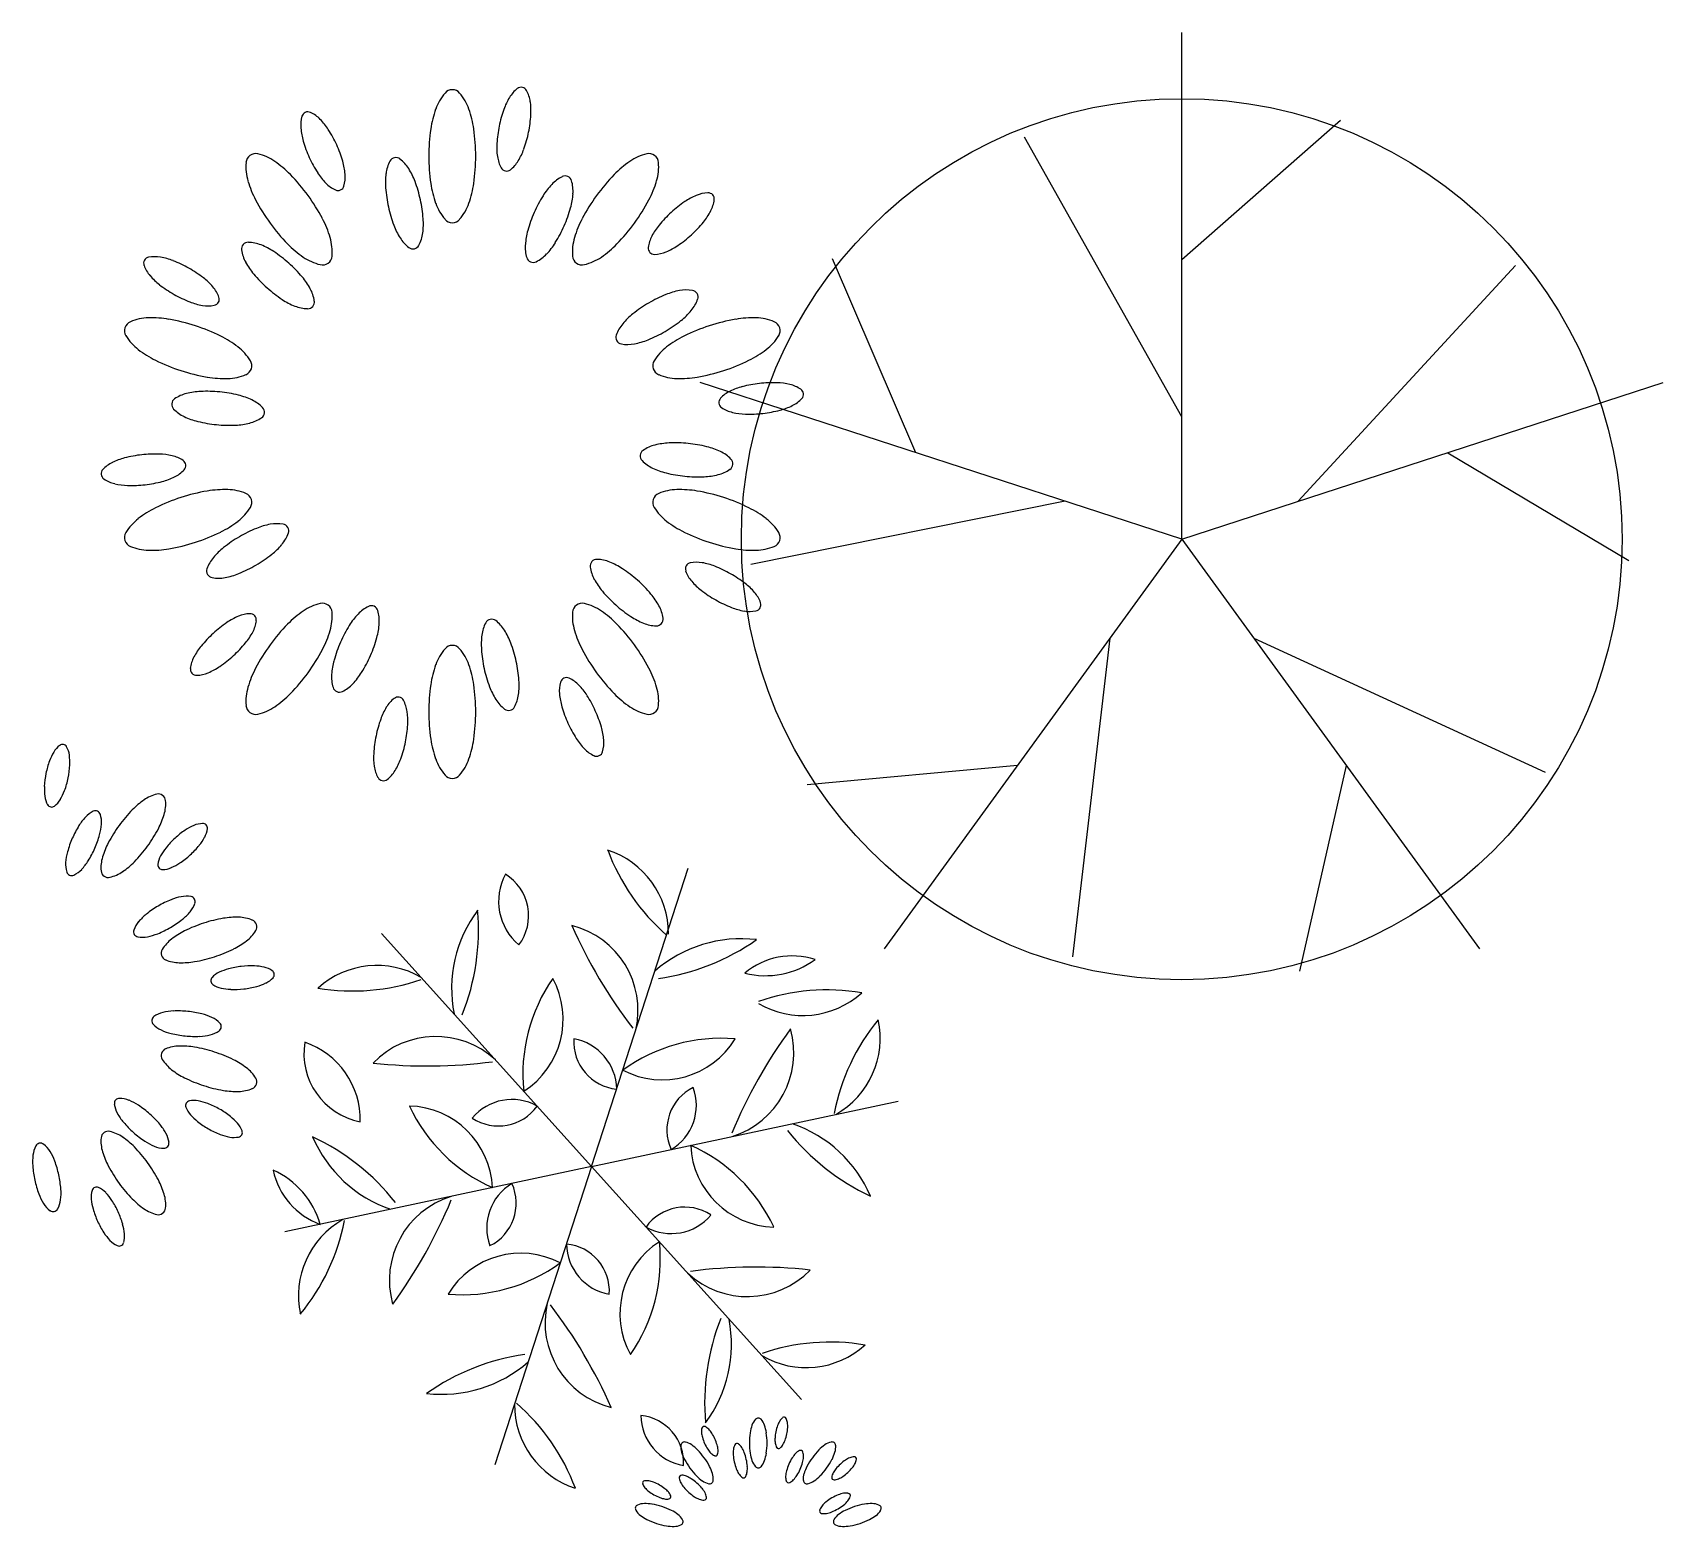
# Model space of a CAD drawing. Header units: millimetres. Extents: x 14385 to 129787, y 107826 to 186798.
# Drawn here: x 42283 to 44182, y 124876 to 126615 of the extents above; entities that cross this region are included whole.
import ezdxf

# ---------------------------------------------------------------- set-up
doc = ezdxf.new("R2010")
doc.units = ezdxf.units.MM
doc.header["$LTSCALE"] = 1000
doc.layers.add('FF-PLANTS', color=86, linetype='Continuous')

# ---------------------------------------------------------------- blocks, each defined once
blk = doc.blocks.new('A$C55C778ED')
at = {"color": 8}
for p, q in [((436, 285.9), (436, 875.6)), ((436, 611.6), (620.7, 773.6)), ((436, 428.5), (253, 754.1)), ((126.3, 386.6), (29.3, 612.3)), ((571.6, 330), (824.7, 604.7)), ((436, 285.9), (-124.8, 468.2)), ((436, 285.9), (996.8, 468.2)), ((745.7, 386.6), (956.8, 261)), ((300.4, 330), (-65.8, 256.5)), ((436, 285.9), (89.4, -191.1)), ((436, 285.9), (782.6, -191.1)), ((352.2, 170.6), (308.9, -200.4)), ((519.8, 170.6), (859.3, 14.8)), ((244.6, 22.5), (0, 0)), ((627.4, 22.5), (573.2, -217.1)), ((-251.3, -444.3), (-138.6, -97.1)), ((-251.3, -444.3), (-495.7, -173.1)), ((-251.3, -444.3), (105.8, -368.3)), ((-251.3, -444.3), (-608.3, -520.4)), ((-251.3, -444.3), (-363.9, -791.6)), ((-251.3, -444.3), (-6.8, -715.5))]:
    blk.add_line(p, q, dxfattribs=at)
blk.add_circle((436, 285.9), 512.8, dxfattribs=at)
for centre, radius, start, end in [((-376.8, 766.8), 59.3, 139.5474, 160.5478), ((-413.4, 798), 11.2, 90, 139.5474), ((-413.4, 798), 11.2, 40.4526, 90), ((-450, 766.8), 59.3, 19.4522, 40.4526), ((-279.6, 759.6), 78.5, 148.9983, 160.1276), ((-314.3, 780.5), 38, 127.9979, 148.9983), ((-333.2, 804.8), 7.18, 78.4505, 127.9979), ((-333.2, 804.8), 7.18, 28.903, 78.4505), ((-360.2, 789.9), 38, 7.9026, 28.903), ((-581.6, 776.2), 7.18, 114.4505, 163.9979), ((-581.6, 776.2), 7.18, 64.903, 114.4505), ((-594.6, 748.3), 38, 43.9026, 64.903), ((-317.2, 745.7), 122.6, 160.5478, 171.6771), ((-509.7, 745.7), 122.6, 8.3229, 19.4522), ((-221.6, 738.7), 140.1, 160.1276, 168.4505), ((-461.8, 787.8), 140.1, 348.4505, 356.7733), ((-400.3, 784.3), 78.5, 356.7733, 7.9026), ((-552, 767.7), 38, 163.9979, 184.9983), ((-511.6, 771.2), 78.5, 184.9983, 196.1276), ((-623.8, 720.2), 78.5, 32.7733, 43.9026), ((-675.6, 686.9), 140.1, 24.4505, 32.7733), ((-221.9, 731.8), 218.9, 171.6771, 180), ((-605, 731.8), 218.9, 0, 8.3229), ((-221.6, 738.7), 140.1, 168.4505, 176.7733), ((-461.8, 787.8), 140.1, 340.1276, 348.4505), ((-452.4, 788.3), 140.1, 196.1276, 204.4505), ((-675.6, 686.9), 140.1, 16.1276, 24.4505), ((-283.2, 742.2), 78.5, 176.7733, 187.9026), ((-594.5, 719.8), 59.3, 175.5474, 196.5478), ((-642.5, 723.6), 11.2, 126, 175.5474), ((-642.5, 723.6), 11.2, 76.4526, 126), ((-653.7, 676.8), 59.3, 55.4522, 76.4526), ((-689.6, 624.7), 122.6, 44.3229, 55.4522), ((-452.4, 788.3), 140.1, 204.4505, 212.7733), ((-616.4, 704), 78.5, 4.9983, 16.1276), ((-449.4, 706.4), 41.5, 151.8832, 172.8836), ((-479.1, 722.3), 7.86, 102.3357, 151.8832), ((-479.1, 722.3), 7.86, 52.7883, 102.3357), ((-499.5, 695.4), 41.5, 31.7879, 52.7883), ((-221.9, 731.8), 218.9, 180, 188.3229), ((-605, 731.8), 218.9, 351.6771, 0), ((-323.2, 736.6), 38, 187.9026, 208.903), ((-369.2, 746), 38, 307.9979, 328.9983), ((-403.9, 766.8), 78.5, 328.9983, 340.1276), ((-137.2, 624.7), 122.6, 124.5478, 135.6771), ((-173.1, 676.8), 59.3, 103.5474, 124.5478), ((-184.4, 723.6), 11.2, 54, 103.5474), ((-184.4, 723.6), 11.2, 4.4526, 54), ((-232.4, 719.8), 59.3, 343.4522, 4.4526), ((-533.9, 737.8), 122.6, 196.5478, 207.6771), ((-758.5, 557.4), 218.9, 36, 44.3229), ((-504.3, 755), 78.5, 212.7733, 223.9026), ((-576.1, 707.5), 38, 343.9979, 4.9983), ((-405.5, 700.9), 85.8, 172.8836, 184.0129), ((-537.1, 672.1), 85.8, 20.6586, 31.7879), ((-350.2, 721.7), 7.18, 208.903, 258.4505), ((-350.2, 721.7), 7.18, 258.4505, 307.9979), ((-267.3, 670.6), 41.5, 115.8832, 136.8836), ((-282, 700.9), 7.86, 66.3357, 115.8832), ((-282, 700.9), 7.86, 16.7883, 66.3357), ((-314.3, 691.2), 41.5, 355.7879, 16.7883), ((-68.3, 557.4), 218.9, 135.6771, 144), ((-293, 737.8), 122.6, 332.3229, 343.4522), ((-758.5, 557.4), 218.9, 27.6771, 36), ((-533.4, 726.9), 38, 223.9026, 244.903), ((-546.5, 699), 7.18, 244.903, 294.4505), ((-546.5, 699), 7.18, 294.4505, 343.9979), ((-338.2, 705.6), 153.2, 184.0129, 192.3357), ((-600.2, 648.3), 153.2, 12.3357, 20.6586), ((-317.2, 717.8), 122.6, 188.3229, 199.4522), ((-509.7, 717.8), 122.6, 340.5478, 351.6771), ((-177.8, 604.6), 153.2, 148.0129, 156.3357), ((-235, 640.3), 85.8, 136.8836, 148.0129), ((-358.4, 694.4), 85.8, 344.6586, 355.7879), ((-68.3, 557.4), 218.9, 144, 152.3229), ((-98.6, 613.9), 78.5, 112.9983, 124.1276), ((-114.5, 651.1), 38, 91.9979, 112.9983), ((-115.5, 681.9), 7.18, 42.4505, 91.9979), ((-115.5, 681.9), 7.18, 352.903, 42.4505), ((-448.6, 782.6), 218.9, 207.6771, 216), ((-338.2, 705.6), 153.2, 192.3357, 200.6586), ((-600.2, 648.3), 153.2, 4.0129, 12.3357), ((-376.8, 696.8), 59.3, 199.4522, 220.4526), ((-450, 696.8), 59.3, 319.5474, 340.5478), ((-177.8, 604.6), 153.2, 156.3357, 164.6586), ((-423.4, 712.3), 153.2, 336.3357, 344.6586), ((-378.3, 782.6), 218.9, 324, 332.3229), ((-64.1, 562.9), 140.1, 132.4505, 140.7733), ((-64.1, 562.9), 140.1, 124.1276, 132.4505), ((-181.8, 704.8), 78.5, 320.7733, 331.9026), ((-146.1, 685.7), 38, 331.9026, 352.903), ((-448.6, 782.6), 218.9, 216, 224.3229), ((-673.2, 602.1), 122.6, 16.5478, 27.6771), ((-401.3, 681.8), 85.8, 200.6586, 211.7879), ((-532.9, 653), 85.8, 352.8836, 4.0129), ((-413.4, 665.5), 11.2, 220.4526, 270), ((-413.4, 665.5), 11.2, 270, 319.5474), ((-423.4, 712.3), 153.2, 328.0129, 336.3357), ((-153.6, 602.1), 122.6, 152.3229, 163.4522), ((-378.3, 782.6), 218.9, 315.6771, 324), ((-111.8, 601.8), 78.5, 140.7733, 151.9026), ((-229.5, 743.7), 140.1, 312.4505, 320.7733), ((-651.1, 623.7), 7.86, 138.3357, 187.8832), ((-651.1, 623.7), 7.86, 88.7883, 138.3357), ((-651.8, 590), 41.5, 67.7879, 88.7883), ((-668.5, 549), 85.8, 56.6586, 67.7879), ((-517.5, 715.3), 122.6, 224.3229, 235.4522), ((-612.6, 620.2), 59.3, 355.5474, 16.5478), ((-438.9, 658.5), 41.5, 211.7879, 232.7883), ((-459.3, 631.7), 7.86, 282.3357, 331.8832), ((-489, 647.6), 41.5, 331.8832, 352.8836), ((-287, 625.7), 41.5, 175.7879, 196.7883), ((-242.8, 622.5), 85.8, 164.6586, 175.7879), ((-366.2, 676.5), 85.8, 316.8836, 328.0129), ((-214.3, 620.2), 59.3, 163.4522, 184.4526), ((-309.4, 715.3), 122.6, 304.5478, 315.6771), ((-147.5, 620.9), 38, 151.9026, 172.903), ((-195, 692.7), 78.5, 292.9983, 304.1276), ((-229.5, 743.7), 140.1, 304.1276, 312.4505), ((-765.7, 607.1), 7.18, 150.4505, 199.9979), ((-765.7, 607.1), 7.18, 100.903, 150.4505), ((-759.9, 576.8), 38, 79.9026, 100.903), ((-766.9, 537), 78.5, 68.7733, 79.9026), ((-789.3, 479.5), 140.1, 60.4505, 68.7733), ((-617.7, 628.3), 41.5, 187.8832, 208.8836), ((-579, 649.7), 85.8, 208.8836, 220.0129), ((-705.6, 492.7), 153.2, 48.3357, 56.6586), ((-553.4, 663.2), 59.3, 235.4522, 256.4526), ((-564.6, 616.4), 11.2, 306, 355.5474), ((-459.3, 631.7), 7.86, 232.7883, 282.3357), ((-319.2, 616), 7.86, 196.7883, 246.3357), ((-319.2, 616), 7.86, 246.3357, 295.8832), ((-333.9, 646.3), 41.5, 295.8832, 316.8836), ((-262.2, 616.4), 11.2, 184.4526, 234), ((-273.5, 663.2), 59.3, 283.5474, 304.5478), ((-178.1, 624.7), 7.18, 172.903, 222.4505), ((-178.1, 624.7), 7.18, 222.4505, 271.9979), ((-179.2, 655.5), 38, 271.9979, 292.9983), ((-736.7, 617.6), 38, 199.9979, 220.9983), ((-706.2, 644.2), 78.5, 220.9983, 232.1276), ((-789.3, 479.5), 140.1, 52.1276, 60.4505), ((-751.4, 528.2), 78.5, 40.9983, 52.1276), ((-527.3, 693.1), 153.2, 220.0129, 228.3357), ((-705.6, 492.7), 153.2, 40.0129, 48.3357), ((-653.9, 536.1), 85.8, 28.8836, 40.0129), ((-564.6, 616.4), 11.2, 256.4526, 306), ((-262.2, 616.4), 11.2, 234, 283.5474), ((-668.4, 692.8), 140.1, 232.1276, 240.4505), ((-668.4, 692.8), 140.1, 240.4505, 248.7733), ((-720.9, 554.7), 38, 19.9979, 40.9983), ((-527.3, 693.1), 153.2, 228.3357, 236.6586), ((-615.2, 557.5), 41.5, 7.8832, 28.8836), ((-107.4, 428.6), 153.2, 112.0129, 120.3357), ((-132.7, 491.1), 85.8, 100.8836, 112.0129), ((-141.1, 534.6), 41.5, 79.8832, 100.8836), ((-135.1, 567.8), 7.86, 30.3357, 79.8832), ((-135.1, 567.8), 7.86, 340.7883, 30.3357), ((-690.7, 635.4), 78.5, 248.7733, 259.9026), ((-697.8, 595.5), 38, 259.9026, 280.903), ((-691.9, 565.3), 7.18, 280.903, 330.4505), ((-691.9, 565.3), 7.18, 330.4505, 19.9979), ((-564.4, 636.7), 85.8, 236.6586, 247.7879), ((-581.1, 595.8), 41.5, 247.7879, 268.7883), ((-581.8, 562.1), 7.86, 268.7883, 318.3357), ((-581.8, 562.1), 7.86, 318.3357, 7.8832), ((-107.4, 428.6), 153.2, 120.3357, 128.6586), ((-200.7, 607.4), 85.8, 308.6586, 319.7879), ((-166.9, 578.9), 41.5, 319.7879, 340.7883), ((-784, 528.7), 11.2, 162, 211.5474), ((-784, 528.7), 11.2, 112.4526, 162), ((-765.7, 484.3), 59.3, 91.4522, 112.4526), ((-764, 421), 122.6, 80.3229, 91.4522), ((-780.2, 326.1), 218.9, 72, 80.3229), ((-780.2, 326.1), 218.9, 63.6771, 72), ((-183.3, 509.9), 41.5, 139.7879, 160.7883), ((-149.5, 481.3), 85.8, 128.6586, 139.7879), ((-242.9, 660.1), 153.2, 300.3357, 308.6586), ((-46.6, 326.1), 218.9, 108, 116.3229), ((-46.6, 326.1), 218.9, 99.6771, 108), ((-62.8, 421), 122.6, 88.5478, 99.6771), ((-61.2, 484.3), 59.3, 67.5474, 88.5478), ((-42.8, 528.7), 11.2, 18, 67.5474), ((-42.8, 528.7), 11.2, 328.4526, 18), ((-743, 553.9), 59.3, 211.5474, 232.5478), ((-737.5, 412.4), 122.6, 52.5478, 63.6771), ((-215.2, 521), 7.86, 160.7883, 210.3357), ((-215.2, 521), 7.86, 210.3357, 259.8832), ((-209.2, 554.1), 41.5, 259.8832, 280.8836), ((-217.6, 597.6), 85.8, 280.8836, 292.0129), ((-242.9, 660.1), 153.2, 292.0129, 300.3357), ((-89.3, 412.4), 122.6, 116.3229, 127.4522), ((-83.8, 553.9), 59.3, 307.4522, 328.4526), ((-704.6, 604.1), 122.6, 232.5478, 243.6771), ((-661.9, 690.4), 218.9, 243.6771, 252), ((-699.1, 462.6), 59.3, 31.5474, 52.5478), ((-127.8, 462.6), 59.3, 127.4522, 148.4526), ((-165, 690.4), 218.9, 288, 296.3229), ((-122.3, 604.1), 122.6, 296.3229, 307.4522), ((-661.9, 690.4), 218.9, 252, 260.3229), ((-676.4, 532.3), 59.3, 271.4522, 292.4526), ((-658.1, 487.8), 11.2, 292.4526, 342), ((-658.1, 487.8), 11.2, 342, 31.5474), ((-168.8, 487.8), 11.2, 148.4526, 198), ((-168.8, 487.8), 11.2, 198, 247.5474), ((-150.4, 532.3), 59.3, 247.5474, 268.5478), ((-165, 690.4), 218.9, 279.6771, 288), ((-702.5, 372.2), 85.8, 92.6586, 103.7879), ((-699.4, 304.9), 153.2, 84.3357, 92.6586), ((-678, 595.5), 122.6, 260.3229, 271.4522), ((-699.4, 304.9), 153.2, 76.0129, 84.3357), ((-148.8, 595.5), 122.6, 268.5478, 279.6771), ((-73.4, 424), 38, 115.9026, 136.903), ((-55.7, 387.6), 78.5, 104.7733, 115.9026), ((-40, 328), 140.1, 96.4505, 104.7733), ((-40, 328), 140.1, 88.1276, 96.4505), ((-37.9, 389.6), 78.5, 76.9983, 88.1276), ((-28.8, 429), 38, 55.9979, 76.9983), ((-11.6, 454.6), 7.18, 6.4505, 55.9979), ((-732.3, 442.9), 7.86, 174.3357, 223.8832), ((-732.3, 442.9), 7.86, 124.7883, 174.3357), ((-708, 466.2), 41.5, 223.8832, 244.8836), ((-713.1, 415.2), 41.5, 103.7879, 124.7883), ((-683.1, 370.3), 85.8, 64.8836, 76.0129), ((-664.3, 410.4), 41.5, 43.8832, 64.8836), ((-640, 433.7), 7.86, 354.3357, 43.8832), ((-95.8, 445), 7.18, 136.903, 186.4505), ((-95.8, 445), 7.18, 186.4505, 235.9979), ((-78.6, 470.6), 38, 235.9979, 256.9983), ((-51.8, 512), 78.5, 284.7733, 295.9026), ((-34.1, 475.6), 38, 295.9026, 316.903), ((-11.6, 454.6), 7.18, 316.903, 6.4505), ((-689.2, 506.3), 85.8, 244.8836, 256.0129), ((-672.9, 571.7), 153.2, 256.0129, 264.3357), ((-672.9, 571.7), 153.2, 264.3357, 272.6586), ((-669.8, 504.4), 85.8, 272.6586, 283.7879), ((-659.3, 461.4), 41.5, 283.7879, 304.7883), ((-640, 433.7), 7.86, 304.7883, 354.3357), ((-69.5, 510), 78.5, 256.9983, 268.1276), ((-67.5, 571.6), 140.1, 268.1276, 276.4505), ((-67.5, 571.6), 140.1, 276.4505, 284.7733), ((-775.1, 304.6), 78.5, 104.7733, 115.9026), ((-759.4, 245), 140.1, 96.4505, 104.7733), ((-759.4, 245), 140.1, 88.1276, 96.4505), ((-757.3, 306.6), 78.5, 76.9983, 88.1276), ((-748.2, 346.1), 38, 55.9979, 76.9983), ((-186.8, 382.9), 7.86, 174.3357, 223.8832), ((-186.8, 382.9), 7.86, 124.7883, 174.3357), ((-167.6, 355.2), 41.5, 103.7879, 124.7883), ((-157, 312.2), 85.8, 92.6586, 103.7879), ((-153.9, 244.9), 153.2, 84.3357, 92.6586), ((-153.9, 244.9), 153.2, 76.0129, 84.3357), ((-137.6, 310.3), 85.8, 64.8836, 76.0129), ((-118.8, 350.4), 41.5, 43.8832, 64.8836), ((-815.2, 362.1), 7.18, 136.903, 186.4505), ((-815.2, 362.1), 7.18, 186.4505, 235.9979), ((-792.7, 341), 38, 115.9026, 136.903), ((-753.5, 392.6), 38, 295.9026, 316.903), ((-731, 371.6), 7.18, 6.4505, 55.9979), ((-731, 371.6), 7.18, 316.903, 6.4505), ((-162.5, 406.2), 41.5, 223.8832, 244.8836), ((-143.7, 446.3), 85.8, 244.8836, 256.0129), ((-127.5, 511.7), 153.2, 256.0129, 264.3357), ((-124.3, 444.4), 85.8, 272.6586, 283.7879), ((-113.8, 401.4), 41.5, 283.7879, 304.7883), ((-94.6, 373.7), 7.86, 304.7883, 354.3357), ((-94.6, 373.7), 7.86, 354.3357, 43.8832), ((-798, 387.6), 38, 235.9979, 256.9983), ((-788.9, 427), 78.5, 256.9983, 268.1276), ((-786.9, 488.6), 140.1, 268.1276, 276.4505), ((-786.9, 488.6), 140.1, 276.4505, 284.7733), ((-771.2, 429), 78.5, 284.7733, 295.9026), ((-661.9, 126.2), 218.9, 99.6771, 108), ((-678, 221.1), 122.6, 88.5478, 99.6771), ((-676.4, 284.4), 59.3, 67.5474, 88.5478), ((-150.4, 284.4), 59.3, 91.4522, 112.4526), ((-148.8, 221.1), 122.6, 80.3229, 91.4522), ((-127.5, 511.7), 153.2, 264.3357, 272.6586), ((-165, 126.2), 218.9, 72, 80.3229), ((-661.9, 126.2), 218.9, 108, 116.3229), ((-699.1, 354), 59.3, 307.4522, 328.4526), ((-658.1, 328.8), 11.2, 18, 67.5474), ((-658.1, 328.8), 11.2, 328.4526, 18), ((-168.8, 328.8), 11.2, 162, 211.5474), ((-168.8, 328.8), 11.2, 112.4526, 162), ((-127.8, 354), 59.3, 211.5474, 232.5478), ((-165, 126.2), 218.9, 63.6771, 72), ((-743, 262.7), 59.3, 127.4522, 148.4526), ((-704.6, 212.5), 122.6, 116.3229, 127.4522), ((-737.5, 404.2), 122.6, 296.3229, 307.4522), ((-617.6, 262.5), 41.5, 79.8832, 100.8836), ((-89.3, 404.2), 122.6, 232.5478, 243.6771), ((-122.3, 212.5), 122.6, 52.5478, 63.6771), ((-83.8, 262.7), 59.3, 31.5474, 52.5478), ((-784, 287.9), 11.2, 148.4526, 198), ((-780.2, 490.5), 218.9, 288, 296.3229), ((-584, 156.5), 153.2, 120.3357, 128.6586), ((-584, 156.5), 153.2, 112.0129, 120.3357), ((-609.3, 219), 85.8, 100.8836, 112.0129), ((-643.5, 306.8), 41.5, 319.7879, 340.7883), ((-611.7, 295.7), 7.86, 30.3357, 79.8832), ((-611.7, 295.7), 7.86, 340.7883, 30.3357), ((-46.6, 490.5), 218.9, 243.6771, 252), ((-42.8, 287.9), 11.2, 342, 31.5474), ((-784, 287.9), 11.2, 198, 247.5474), ((-765.7, 332.4), 59.3, 247.5474, 268.5478), ((-764, 395.6), 122.6, 268.5478, 279.6771), ((-780.2, 490.5), 218.9, 279.6771, 288), ((-626.1, 209.2), 85.8, 128.6586, 139.7879), ((-719.4, 388), 153.2, 300.3357, 308.6586), ((-677.3, 335.3), 85.8, 308.6586, 319.7879), ((-46.6, 490.5), 218.9, 252, 260.3229), ((-62.8, 395.6), 122.6, 260.3229, 271.4522), ((-61.2, 332.4), 59.3, 271.4522, 292.4526), ((-42.8, 287.9), 11.2, 292.4526, 342), ((-691.7, 248.9), 7.86, 160.7883, 210.3357), ((-659.9, 237.8), 41.5, 139.7879, 160.7883), ((-719.4, 388), 153.2, 292.0129, 300.3357), ((-245, 254.6), 7.86, 138.3357, 187.8832), ((-211.7, 259.2), 41.5, 187.8832, 208.8836), ((-245, 254.6), 7.86, 88.7883, 138.3357), ((-245.7, 220.9), 41.5, 67.7879, 88.7883), ((-262.5, 179.9), 85.8, 56.6586, 67.7879), ((-299.5, 123.6), 153.2, 48.3357, 56.6586), ((-134.9, 251.4), 7.18, 150.4505, 199.9979), ((-106, 261.9), 38, 199.9979, 220.9983), ((-134.9, 251.4), 7.18, 100.903, 150.4505), ((-129.1, 221.1), 38, 79.9026, 100.903), ((-136.2, 181.3), 78.5, 68.7733, 79.9026), ((-158.5, 123.8), 140.1, 60.4505, 68.7733), ((-691.7, 248.9), 7.86, 210.3357, 259.8832), ((-685.8, 282), 41.5, 259.8832, 280.8836), ((-694.2, 325.5), 85.8, 280.8836, 292.0129), ((-172.9, 280.6), 85.8, 208.8836, 220.0129), ((-299.5, 123.6), 153.2, 40.0129, 48.3357), ((-75.4, 288.4), 78.5, 220.9983, 232.1276), ((-158.5, 123.8), 140.1, 52.1276, 60.4505), ((-120.7, 172.5), 78.5, 40.9983, 52.1276), ((-553.4, 153.4), 59.3, 103.5474, 124.5478), ((-564.6, 200.2), 11.2, 54, 103.5474), ((-564.6, 200.2), 11.2, 4.4526, 54), ((-262.2, 200.2), 11.2, 126, 175.5474), ((-262.2, 200.2), 11.2, 76.4526, 126), ((-273.5, 153.4), 59.3, 55.4522, 76.4526), ((-121.3, 323.9), 153.2, 220.0129, 228.3357), ((-121.3, 323.9), 153.2, 228.3357, 236.6586), ((-247.9, 166.9), 85.8, 28.8836, 40.0129), ((-37.6, 337.1), 140.1, 232.1276, 240.4505), ((-37.6, 337.1), 140.1, 240.4505, 248.7733), ((-90.1, 199), 38, 19.9979, 40.9983), ((-61.2, 209.5), 7.18, 330.4505, 19.9979), ((-631.9, 123.9), 78.5, 112.9983, 124.1276), ((-647.7, 161.2), 38, 91.9979, 112.9983), ((-648.8, 191.9), 7.18, 42.4505, 91.9979), ((-679.3, 195.7), 38, 331.9026, 352.903), ((-648.8, 191.9), 7.18, 352.903, 42.4505), ((-517.5, 101.3), 122.6, 124.5478, 135.6771), ((-612.6, 196.5), 59.3, 343.4522, 4.4526), ((-460.6, 140.1), 85.8, 136.8836, 148.0129), ((-492.9, 170.3), 41.5, 115.8832, 136.8836), ((-507.6, 200.6), 7.86, 66.3357, 115.8832), ((-507.6, 200.6), 7.86, 16.7883, 66.3357), ((-539.9, 190.9), 41.5, 355.7879, 16.7883), ((-367.6, 184.9), 7.86, 102.3357, 151.8832), ((-367.6, 184.9), 7.86, 52.7883, 102.3357), ((-387.9, 158.1), 41.5, 31.7879, 52.7883), ((-214.3, 196.5), 59.3, 175.5474, 196.5478), ((-309.4, 101.3), 122.6, 44.3229, 55.4522), ((-158.3, 267.6), 85.8, 236.6586, 247.7879), ((-209.1, 188.3), 41.5, 7.8832, 28.8836), ((-175.8, 192.9), 7.86, 318.3357, 7.8832), ((-59.9, 279.6), 78.5, 248.7733, 259.9026), ((-67, 239.8), 38, 259.9026, 280.903), ((-61.2, 209.5), 7.18, 280.903, 330.4505), ((-597.3, 72.9), 140.1, 132.4505, 140.7733), ((-597.3, 72.9), 140.1, 124.1276, 132.4505), ((-715, 214.8), 78.5, 320.7733, 331.9026), ((-448.6, 34.1), 218.9, 135.6771, 144), ((-673.2, 214.5), 122.6, 332.3229, 343.4522), ((-403.4, 104.4), 153.2, 148.0129, 156.3357), ((-649, 212), 153.2, 336.3357, 344.6586), ((-584, 194.2), 85.8, 344.6586, 355.7879), ((-293.9, 163.6), 85.8, 172.8836, 184.0129), ((-337.9, 169.1), 41.5, 151.8832, 172.8836), ((-425.6, 134.8), 85.8, 20.6586, 31.7879), ((-153.6, 214.5), 122.6, 196.5478, 207.6771), ((-378.3, 34.1), 218.9, 36, 44.3229), ((-175.1, 226.6), 41.5, 247.7879, 268.7883), ((-175.8, 192.9), 7.86, 268.7883, 318.3357), ((-645.1, 111.9), 78.5, 140.7733, 151.9026), ((-762.8, 253.8), 140.1, 312.4505, 320.7733), ((-448.6, 34.1), 218.9, 144, 152.3229), ((-758.5, 259.2), 218.9, 324, 332.3229), ((-403.4, 104.4), 153.2, 156.3357, 164.6586), ((-376.8, 119.9), 59.3, 139.5474, 160.5478), ((-413.4, 151.1), 11.2, 90, 139.5474), ((-413.4, 151.1), 11.2, 40.4526, 90), ((-450, 119.9), 59.3, 19.4522, 40.4526), ((-226.7, 168.3), 153.2, 184.0129, 192.3357), ((-488.6, 111), 153.2, 12.3357, 20.6586), ((-68.3, 259.2), 218.9, 207.6771, 216), ((-378.3, 34.1), 218.9, 27.6771, 36), ((-711.3, 134.7), 7.18, 172.903, 222.4505), ((-680.8, 130.9), 38, 151.9026, 172.903), ((-728.2, 202.8), 78.5, 292.9983, 304.1276), ((-762.8, 253.8), 140.1, 304.1276, 312.4505), ((-533.9, 78.8), 122.6, 152.3229, 163.4522), ((-468.4, 122.2), 85.8, 164.6586, 175.7879), ((-649, 212), 153.2, 328.0129, 336.3357), ((-317.2, 98.8), 122.6, 160.5478, 171.6771), ((-509.7, 98.8), 122.6, 8.3229, 19.4522), ((-226.7, 168.3), 153.2, 192.3357, 200.6586), ((-488.6, 111), 153.2, 4.0129, 12.3357), ((-293, 78.8), 122.6, 16.5478, 27.6771), ((-711.3, 134.7), 7.18, 222.4505, 271.9979), ((-712.4, 165.5), 38, 271.9979, 292.9983), ((-758.5, 259.2), 218.9, 315.6771, 324), ((-512.6, 125.5), 41.5, 175.7879, 196.7883), ((-559.5, 146), 41.5, 295.8832, 316.8836), ((-591.9, 176.3), 85.8, 316.8836, 328.0129), ((-221.9, 84.9), 218.9, 171.6771, 180), ((-605, 84.9), 218.9, 0, 8.3229), ((-289.8, 144.5), 85.8, 200.6586, 211.7879), ((-421.4, 115.7), 85.8, 352.8836, 4.0129), ((-250.8, 109.1), 38, 163.9979, 184.9983), ((-280.4, 117.6), 7.18, 114.4505, 163.9979), ((-280.4, 117.6), 7.18, 64.903, 114.4505), ((-293.4, 89.7), 38, 43.9026, 64.903), ((-322.6, 61.7), 78.5, 32.7733, 43.9026), ((-68.3, 259.2), 218.9, 216, 224.3229), ((-594.5, 96.8), 59.3, 163.4522, 184.4526), ((-689.6, 191.9), 122.6, 304.5478, 315.6771), ((-544.8, 115.7), 7.86, 196.7883, 246.3357), ((-544.8, 115.7), 7.86, 246.3357, 295.8832), ((-457.7, 70.7), 38, 127.9979, 148.9983), ((-476.6, 94.9), 7.18, 78.4505, 127.9979), ((-476.6, 94.9), 7.18, 28.903, 78.4505), ((-503.6, 80), 38, 7.9026, 28.903), ((-327.4, 121.2), 41.5, 211.7879, 232.7883), ((-377.5, 110.2), 41.5, 331.8832, 352.8836), ((-210.4, 112.7), 78.5, 184.9983, 196.1276), ((-374.4, 28.3), 140.1, 24.4505, 32.7733), ((-137.2, 191.9), 122.6, 224.3229, 235.4522), ((-232.4, 96.8), 59.3, 355.5474, 16.5478), ((-642.5, 93.1), 11.2, 184.4526, 234), ((-642.5, 93.1), 11.2, 234, 283.5474), ((-653.7, 139.8), 59.3, 283.5474, 304.5478), ((-365, 28.9), 140.1, 160.1276, 168.4505), ((-423, 49.8), 78.5, 148.9983, 160.1276), ((-543.7, 74.5), 78.5, 356.7733, 7.9026), ((-221.9, 84.9), 218.9, 180, 188.3229), ((-605, 84.9), 218.9, 351.6771, 0), ((-347.8, 94.4), 7.86, 232.7883, 282.3357), ((-347.8, 94.4), 7.86, 282.3357, 331.8832), ((-151.2, 129.8), 140.1, 196.1276, 204.4505), ((-374.4, 28.3), 140.1, 16.1276, 24.4505), ((-173.1, 139.8), 59.3, 235.4522, 256.4526), ((-184.4, 93.1), 11.2, 256.4526, 306), ((-184.4, 93.1), 11.2, 306, 355.5474), ((-605.2, 77.9), 140.1, 348.4505, 356.7733), ((-151.2, 129.8), 140.1, 204.4505, 212.7733), ((-315.2, 45.4), 78.5, 4.9983, 16.1276), ((-827.1, 7.9), 58.8, 148.9983, 160.1276), ((-853.1, 23.5), 28.5, 127.9979, 148.9983), ((-867.3, 41.7), 5.39, 78.4505, 127.9979), ((-867.3, 41.7), 5.39, 28.903, 78.4505), ((-887.5, 30.6), 28.5, 7.9026, 28.903), ((-365, 28.9), 140.1, 168.4505, 176.7733), ((-605.2, 77.9), 140.1, 340.1276, 348.4505), ((-317.2, 70.9), 122.6, 188.3229, 199.4522), ((-509.7, 70.9), 122.6, 340.5478, 351.6771), ((-203.1, 96.4), 78.5, 212.7733, 223.9026), ((-232.2, 68.3), 38, 223.9026, 244.903), ((-245.3, 40.5), 7.18, 294.4505, 343.9979), ((-274.9, 48.9), 38, 343.9979, 4.9983), ((-783.6, -7.8), 105.1, 160.1276, 168.4505), ((-963.7, 29), 105.1, 348.4505, 356.7733), ((-917.6, 26.4), 58.8, 356.7733, 7.9026), ((-426.6, 32.3), 78.5, 176.7733, 187.9026), ((-466.7, 26.8), 38, 187.9026, 208.903), ((-547.3, 57), 78.5, 328.9983, 340.1276), ((-376.8, 49.9), 59.3, 199.4522, 220.4526), ((-450, 49.9), 59.3, 319.5474, 340.5478), ((-245.3, 40.5), 7.18, 244.903, 294.4505), ((-783.6, -7.8), 105.1, 168.4505, 176.7733), ((-963.7, 29), 105.1, 340.1276, 348.4505), ((-493.6, 11.9), 7.18, 208.903, 258.4505), ((-493.6, 11.9), 7.18, 258.4505, 307.9979), ((-512.6, 36.1), 38, 307.9979, 328.9983), ((-413.4, 18.6), 11.2, 220.4526, 270), ((-413.4, 18.6), 11.2, 270, 319.5474), ((-829.7, -5.2), 58.8, 176.7733, 187.9026), ((-859.8, -9.4), 28.5, 187.9026, 208.903), ((-894.2, -2.3), 28.5, 307.9979, 328.9983), ((-920.3, 13.3), 58.8, 328.9983, 340.1276), ((-720.3, -93.3), 91.9, 124.5478, 135.6771), ((-747.2, -54.2), 44.5, 103.5474, 124.5478), ((-755.7, -19.1), 8.42, 54, 103.5474), ((-755.7, -19.1), 8.42, 4.4526, 54), ((-791.6, -21.9), 44.5, 343.4522, 4.4526), ((-880, -20.5), 5.39, 208.903, 258.4505), ((-880, -20.5), 5.39, 258.4505, 307.9979), ((-793.6, -81.6), 64.4, 136.8836, 148.0129), ((-817.9, -58.9), 31.2, 115.8832, 136.8836), ((-828.9, -36.1), 5.89, 66.3357, 115.8832), ((-828.9, -36.1), 5.89, 16.7883, 66.3357), ((-853.1, -43.4), 31.2, 355.7879, 16.7883), ((-668.6, -143.8), 164.2, 135.6771, 144), ((-837.1, -8.4), 91.9, 332.3229, 343.4522), ((-750.7, -108.4), 114.9, 148.0129, 156.3357), ((-886.2, -41), 64.4, 344.6586, 355.7879), ((-668.6, -143.8), 164.2, 144, 152.3229), ((-901.1, 25.1), 164.2, 324, 332.3229), ((-665.4, -139.7), 105.1, 124.1276, 132.4505), ((-691.4, -101.4), 58.8, 112.9983, 124.1276), ((-703.2, -73.5), 28.5, 91.9979, 112.9983), ((-704, -50.4), 5.39, 42.4505, 91.9979), ((-726.9, -47.5), 28.5, 331.9026, 352.903), ((-704, -50.4), 5.39, 352.903, 42.4505), ((-750.7, -108.4), 114.9, 156.3357, 164.6586), ((-934.9, -27.6), 114.9, 328.0129, 336.3357), ((-934.9, -27.6), 114.9, 336.3357, 344.6586), ((-732.6, -110.2), 91.9, 152.3229, 163.4522), ((-901.1, 25.1), 164.2, 315.6771, 324), ((-701.2, -110.5), 58.8, 140.7733, 151.9026), ((-665.4, -139.7), 105.1, 132.4505, 140.7733), ((-789.5, -4), 105.1, 312.4505, 320.7733), ((-753.7, -33.2), 58.8, 320.7733, 331.9026), ((-264.1, -173.3), 102.4, 359.75, 72.0497), ((-4.4, 8.9), 243.3, 200.3878, 229.0632), ((-832.6, -92.5), 31.2, 175.7879, 196.7883), ((-799.5, -95), 64.4, 164.6586, 175.7879), ((-892.1, -54.4), 64.4, 316.8836, 328.0129), ((-778.1, -96.7), 44.5, 163.4522, 184.4526), ((-849.4, -25.4), 91.9, 304.5478, 315.6771), ((-728, -96.2), 28.5, 151.9026, 172.903), ((-750.9, -93.3), 5.39, 172.903, 222.4505), ((-763.6, -42.3), 58.8, 292.9983, 304.1276), ((-789.5, -4), 105.1, 304.1276, 312.4505), ((-856.8, -99.8), 5.89, 196.7883, 246.3357), ((-856.8, -99.8), 5.89, 246.3357, 295.8832), ((-867.8, -77.1), 31.2, 295.8832, 316.8836), ((-814, -99.5), 8.42, 184.4526, 234), ((-814, -99.5), 8.42, 234, 283.5474), ((-822.5, -64.4), 44.5, 283.5474, 304.5478), ((-750.9, -93.3), 5.39, 222.4505, 271.9979), ((-751.7, -70.2), 28.5, 271.9979, 292.9983), ((-293, -135.7), 66.5, 151.7015, 229.7406), ((-381, -152.3), 56.5, 322.8639, 58.5782), ((-716.9, -193.5), 64.4, 100.8836, 112.0129), ((-723.2, -160.9), 31.2, 79.8832, 100.8836), ((-718.7, -136), 5.89, 30.3357, 79.8832), ((-729.5, -200.9), 64.4, 128.6586, 139.7879), ((-697.9, -240.3), 114.9, 120.3357, 128.6586), ((-697.9, -240.3), 114.9, 112.0129, 120.3357), ((-767.9, -106.2), 64.4, 308.6586, 319.7879), ((-742.6, -127.7), 31.2, 319.7879, 340.7883), ((-718.7, -136), 5.89, 340.7883, 30.3357), ((-260.8, -237.4), 153.4, 143.3521, 190.9965), ((-647.6, -169.3), 264.7, 338.197, 5.0866), ((-778.7, -171.1), 5.89, 160.7883, 210.3357), ((-754.9, -179.4), 31.2, 139.7879, 160.7883), ((-799.5, -66.8), 114.9, 292.0129, 300.3357), ((-799.5, -66.8), 114.9, 300.3357, 308.6586), ((-684.4, -252.5), 91.9, 116.3229, 127.4522), ((-652.3, -317.2), 164.2, 108, 116.3229), ((-652.3, -317.2), 164.2, 99.6771, 108), ((-664.5, -246), 91.9, 88.5478, 99.6771), ((-663.3, -198.6), 44.5, 67.5474, 88.5478), ((-680.2, -146.4), 44.5, 307.4522, 328.4526), ((-649.5, -165.3), 8.42, 18, 67.5474), ((-649.5, -165.3), 8.42, 328.4526, 18), ((-299.4, -262.7), 102.2, 347.2702, 75.7188), ((259.9, 72), 583.8, 203.8113, 217.5003), ((-778.7, -171.1), 5.89, 210.3357, 259.8832), ((-774.3, -146.2), 31.2, 259.8832, 280.8836), ((-780.6, -113.6), 64.4, 280.8836, 292.0129), ((-713.2, -214.9), 44.5, 127.4522, 148.4526), ((-709.1, -108.7), 91.9, 296.3229, 307.4522), ((-76.8, -332.6), 153.4, 83.3521, 130.9965), ((-211.2, 36.4), 264.7, 278.197, 305.0866), ((-744, -196), 8.42, 148.4526, 198), ((-744, -196), 8.42, 198, 247.5474), ((-730.2, -162.6), 44.5, 247.5474, 268.5478), ((-729, -115.2), 91.9, 268.5478, 279.6771), ((-741.1, -44), 164.2, 279.6771, 288), ((-741.1, -44), 164.2, 288, 296.3229), ((-17.4, -285.8), 86.6, 72.2233, 129.8114), ((-48.9, -123.5), 98.7, 256.0238, 306.0109), ((-689.3, -228), 5.39, 136.903, 186.4505), ((-672.4, -243.8), 28.5, 115.9026, 136.903), ((-659.1, -271.1), 58.8, 104.7733, 115.9026), ((-647.3, -315.8), 105.1, 96.4505, 104.7733), ((-647.3, -315.8), 105.1, 88.1276, 96.4505), ((-645.8, -269.6), 58.8, 76.9983, 88.1276), ((-639, -240.1), 28.5, 55.9979, 76.9983), ((-642.9, -205.1), 28.5, 295.9026, 316.903), ((-626.1, -220.9), 5.39, 6.4505, 55.9979), ((-626.1, -220.9), 5.39, 316.903, 6.4505), ((-501.2, -312.7), 102.4, 59.75, 132.0497), ((-529.2, 3.3), 243.3, 260.3878, 289.0632), ((-136.7, -336.6), 194.6, 145.1527, 185.9348), ((-383.6, -272.9), 99.3, 302.4729, 28.6145), ((-689.3, -228), 5.39, 186.4505, 235.9979), ((-676.3, -208.9), 28.5, 235.9979, 256.9983), ((-669.5, -179.3), 58.8, 256.9983, 268.1276), ((-668, -133.1), 105.1, 268.1276, 276.4505), ((-668, -133.1), 105.1, 276.4505, 284.7733), ((-656.2, -177.8), 58.8, 284.7733, 295.9026), ((-5.2, -166.1), 102.4, 239.75, 312.0497), ((22.8, -482.1), 243.3, 80.3878, 109.0632), ((-743.1, -295.4), 31.2, 103.7879, 124.7883), ((-735.2, -327.6), 64.4, 92.6586, 103.7879), ((-732.8, -378.1), 114.9, 84.3357, 92.6586), ((-732.8, -378.1), 114.9, 76.0129, 84.3357), ((-757.5, -274.6), 5.89, 174.3357, 223.8832), ((-757.5, -274.6), 5.89, 124.7883, 174.3357), ((-739.3, -257.1), 31.2, 223.8832, 244.8836), ((-720.6, -329.1), 64.4, 64.8836, 76.0129), ((-706.5, -299), 31.2, 43.8832, 64.8836), ((-688.3, -281.5), 5.89, 304.7883, 354.3357), ((-688.3, -281.5), 5.89, 354.3357, 43.8832), ((451.5, -628.9), 583.8, 143.8113, 157.5003), ((-118, -311.9), 102.2, 287.2702, 15.7188), ((270.1, -428.6), 243.3, 140.3878, 169.0632), ((-17.5, -294.8), 102.4, 299.75, 12.0497), ((-725.2, -227.1), 64.4, 244.8836, 256.0129), ((-713, -178), 114.9, 256.0129, 264.3357), ((-713, -178), 114.9, 264.3357, 272.6586), ((-710.6, -228.5), 64.4, 272.6586, 283.7879), ((-702.7, -260.8), 31.2, 283.7879, 304.7883), ((-505.3, -312.8), 80.9, 170.709, 259.1064), ((-616, -390), 95.4, 358.6571, 71.1583), ((-432.6, -395.2), 102.2, 47.2702, 135.7188), ((-216.7, -299.1), 55.3, 176.5427, 264.4723), ((-282.2, -355.1), 60.2, 0.9077, 80.1073), ((-100.6, -489.7), 194.6, 85.1527, 125.9348), ((-168.9, -244.1), 99.3, 242.4729, 328.6145), ((-744, -315.2), 8.42, 162, 211.5474), ((-744, -315.2), 8.42, 112.4526, 162), ((-713.2, -296.3), 44.5, 211.5474, 232.5478), ((-730.2, -348.6), 44.5, 91.4522, 112.4526), ((-729, -396), 91.9, 80.3229, 91.4522), ((-741.1, -467.2), 164.2, 72, 80.3229), ((-741.1, -467.2), 164.2, 63.6771, 72), ((-709.1, -402.4), 91.9, 52.5478, 63.6771), ((-442.8, 256.5), 583.8, 263.8113, 277.5003), ((-684.4, -258.7), 91.9, 232.5478, 243.6771), ((-652.3, -193.9), 164.2, 243.6771, 252), ((-680.2, -364.8), 44.5, 31.5474, 52.5478), ((-649.5, -345.9), 8.42, 342, 31.5474), ((-652.3, -193.9), 164.2, 252, 260.3229), ((-664.5, -265.1), 91.9, 260.3229, 271.4522), ((-663.3, -312.5), 44.5, 271.4522, 292.4526), ((-649.5, -345.9), 8.42, 292.4526, 342), ((-108.2, -401.7), 55.3, 116.5427, 204.4723), ((-189.4, -372.9), 60.2, 300.9077, 20.1073), ((-801.1, -370.9), 5.89, 138.3357, 187.8832), ((-776.1, -367.4), 31.2, 187.8832, 208.8836), ((-801.1, -370.9), 5.89, 88.7883, 138.3357), ((-801.7, -396.2), 31.2, 67.7879, 88.7883), ((-814.2, -426.9), 64.4, 56.6586, 67.7879), ((-842, -469.1), 114.9, 48.3357, 56.6586), ((-718.6, -373.3), 5.39, 150.4505, 199.9979), ((-696.8, -365.4), 28.5, 199.9979, 220.9983), ((-718.6, -373.3), 5.39, 100.903, 150.4505), ((-714.2, -396), 28.5, 79.9026, 100.903), ((-719.5, -425.9), 58.8, 68.7733, 79.9026), ((-736.2, -469), 105.1, 60.4505, 68.7733), ((-736.2, -469), 105.1, 52.1276, 60.4505), ((-287.3, -291.2), 194.6, 205.1527, 245.9348), ((-465.9, -473.2), 99.3, 2.4729, 88.6145), ((-344, -426.5), 60.2, 60.9077, 140.1073), ((-359.7, -341.8), 55.3, 236.5427, 324.4723), ((-747.1, -351.4), 64.4, 208.8836, 220.0129), ((-708.3, -318.9), 114.9, 220.0129, 228.3357), ((-842, -469.1), 114.9, 40.0129, 48.3357), ((-803.3, -436.6), 64.4, 28.8836, 40.0129), ((-673.9, -345.5), 58.8, 220.9983, 232.1276), ((-645.6, -309), 105.1, 232.1276, 240.4505), ((-707.9, -432.5), 58.8, 40.9983, 52.1276), ((-685, -412.6), 28.5, 19.9979, 40.9983), ((-67.2, -539.6), 153.4, 23.3521, 70.9965), ((-893.1, -423.1), 5.89, 102.3357, 151.8832), ((-893.1, -423.1), 5.89, 52.7883, 102.3357), ((-778.1, -414.5), 44.5, 175.5474, 196.5478), ((-814, -411.7), 8.42, 126, 175.5474), ((-814, -411.7), 8.42, 76.4526, 126), ((-822.5, -446.8), 44.5, 55.4522, 76.4526), ((-849.4, -485.8), 91.9, 44.3229, 55.4522), ((-708.3, -318.9), 114.9, 228.3357, 236.6586), ((-736.1, -361.1), 64.4, 236.6586, 247.7879), ((-774.2, -420.6), 31.2, 7.8832, 28.8836), ((-749.2, -417.1), 5.89, 318.3357, 7.8832), ((-645.6, -309), 105.1, 240.4505, 248.7733), ((-662.3, -352.1), 58.8, 248.7733, 259.9026), ((-667.6, -382), 28.5, 259.9026, 280.903), ((-663.3, -404.7), 5.39, 280.903, 330.4505), ((-663.3, -404.7), 5.39, 330.4505, 19.9979), ((-435.3, -349.1), 153.4, 203.3521, 250.9965), ((-687.6, -650), 264.7, 38.197, 65.0866), ((185.1, -238.7), 264.7, 218.197, 245.0866), ((-837.8, -439.1), 64.4, 172.8836, 184.0129), ((-870.8, -435), 31.2, 151.8832, 172.8836), ((-908.3, -443.2), 31.2, 31.7879, 52.7883), ((-936.5, -460.7), 64.4, 20.6586, 31.7879), ((-732.6, -401), 91.9, 196.5478, 207.6771), ((-901.1, -536.3), 164.2, 36, 44.3229), ((-748.7, -391.9), 31.2, 247.7879, 268.7883), ((-749.2, -417.1), 5.89, 268.7883, 318.3357), ((-215.2, -597.4), 194.6, 25.1527, 65.9348), ((-36.6, -415.5), 99.3, 182.4729, 268.6145), ((-787.4, -435.6), 114.9, 184.0129, 192.3357), ((-983.9, -478.6), 114.9, 12.3357, 20.6586), ((-983.9, -478.6), 114.9, 4.0129, 12.3357), ((-668.6, -367.4), 164.2, 207.6771, 216), ((-901.1, -536.3), 164.2, 27.6771, 36), ((-537.4, -430.4), 86.6, 192.2233, 249.8114), ((-662.1, -538.9), 98.7, 16.0238, 66.0109), ((-787.4, -435.6), 114.9, 192.3357, 200.6586), ((-933.4, -475), 64.4, 352.8836, 4.0129), ((-805.4, -480), 28.5, 163.9979, 184.9983), ((-827.6, -473.6), 5.39, 114.4505, 163.9979), ((-827.6, -473.6), 5.39, 64.903, 114.4505), ((-837.4, -494.5), 28.5, 43.9026, 64.903), ((-668.6, -367.4), 164.2, 216, 224.3229), ((-837.1, -502.7), 91.9, 16.5478, 27.6771), ((-313.1, -515.8), 60.2, 120.9077, 200.1073), ((-394.3, -487), 55.3, 296.5427, 24.4723), ((-834.7, -453.4), 64.4, 200.6586, 211.7879), ((-862.9, -470.9), 31.2, 211.7879, 232.7883), ((-900.5, -479.1), 31.2, 331.8832, 352.8836), ((-775.2, -477.3), 58.8, 184.9983, 196.1276), ((-730.8, -464.5), 105.1, 196.1276, 204.4505), ((-859.3, -515.6), 58.8, 32.7733, 43.9026), ((-898.2, -540.6), 105.1, 24.4505, 32.7733), ((-720.3, -417.9), 91.9, 224.3229, 235.4522), ((-747.2, -456.9), 44.5, 235.4522, 256.4526), ((-755.7, -492), 8.42, 306, 355.5474), ((-791.6, -489.2), 44.5, 355.5474, 16.5478), ((-384.5, -576.8), 102.2, 107.2702, 195.7188), ((-954, -259.8), 583.8, 323.8113, 337.5003), ((-142.8, -546.9), 55.3, 56.5427, 144.4723), ((-878.2, -491), 5.89, 232.7883, 282.3357), ((-878.2, -491), 5.89, 282.3357, 331.8832), ((-730.8, -464.5), 105.1, 204.4505, 212.7733), ((-898.2, -540.6), 105.1, 16.1276, 24.4505), ((-853.8, -527.8), 58.8, 4.9983, 16.1276), ((-755.7, -492), 8.42, 256.4526, 306), ((-490.2, -595), 102.4, 119.75, 192.0497), ((-777.9, -461.2), 243.3, 320.3878, 349.0632), ((-158.5, -462.2), 60.2, 240.9077, 320.1073), ((-769.7, -489.5), 58.8, 212.7733, 223.9026), ((-791.5, -510.6), 28.5, 223.9026, 244.903), ((-823.5, -525.1), 28.5, 343.9979, 4.9983), ((-801.3, -531.5), 5.39, 244.903, 294.4505), ((-801.3, -531.5), 5.39, 294.4505, 343.9979), ((-333.6, -644.6), 99.3, 62.4729, 148.6145), ((-220.3, -533.6), 60.2, 180.9077, 260.1073), ((-285.8, -589.6), 55.3, 356.5427, 84.4723), ((-118.9, -615.8), 99.3, 122.4729, 208.6145), ((-365.8, -552.1), 194.6, 325.1527, 5.9348), ((-401.9, -399), 194.6, 265.1527, 305.9348), ((-69.9, -493.5), 102.2, 227.2702, 315.7188), ((-59.7, -1145.2), 583.8, 83.8113, 97.5003), ((-203.2, -625.9), 102.2, 167.2702, 255.7188), ((-762.4, -960.7), 583.8, 23.8113, 37.5003), ((145.1, -719.4), 264.7, 158.197, 185.0866), ((-241.7, -651.3), 153.4, 323.3521, 10.9965), ((-291.3, -925.1), 264.7, 98.197, 125.0866), ((-1.3, -576), 102.4, 239.75, 312.0497), ((26.7, -892), 243.3, 80.3878, 109.0632), ((-425.7, -556.1), 153.4, 263.3521, 310.9965), ((-238.6, -721.4), 102.4, 179.75, 252.0497), ((-498.2, -903.6), 243.3, 20.3878, 49.0632), ((-133.8, -733.2), 60.2, 180.9077, 260.1073), ((-199.3, -789.2), 55.3, 356.5427, 84.4723), ((-43.4, -753), 22.3, 139.5474, 160.5478), ((-57.1, -741.3), 4.21, 90, 139.5474), ((-57.1, -741.3), 4.21, 40.4526, 90), ((-70.9, -753), 22.3, 19.4522, 40.4526), ((-7, -755.7), 29.4, 148.9983, 160.1276), ((-20, -747.9), 14.2, 127.9979, 148.9983), ((-27.1, -738.8), 2.69, 78.4505, 127.9979), ((-27.1, -738.8), 2.69, 28.903, 78.4505), ((-37.2, -744.4), 14.2, 7.9026, 28.903), ((-109.1, -752.7), 14.2, 163.9979, 184.9983), ((-94, -751.4), 29.4, 184.9983, 196.1276), ((-120.2, -749.5), 2.69, 114.4505, 163.9979), ((-71.8, -745), 52.5, 196.1276, 204.4505), ((-120.2, -749.5), 2.69, 64.903, 114.4505), ((-125.1, -760), 14.2, 43.9026, 64.903), ((-136, -770.5), 29.4, 32.7733, 43.9026), ((-155.5, -783), 52.5, 24.4505, 32.7733), ((14.7, -766.2), 82.1, 171.6771, 180), ((-21.1, -760.9), 46, 160.5478, 171.6771), ((-93.2, -760.9), 46, 8.3229, 19.4522), ((-129, -766.2), 82.1, 0, 8.3229), ((14.8, -763.6), 52.5, 168.4505, 176.7733), ((14.8, -763.6), 52.5, 160.1276, 168.4505), ((-75.3, -745.2), 52.5, 340.1276, 348.4505), ((-75.3, -745.2), 52.5, 348.4505, 356.7733), ((-52.2, -746.5), 29.4, 356.7733, 7.9026), ((-125, -770.6), 22.3, 175.5474, 196.5478), ((-143, -769.2), 4.21, 126, 175.5474), ((-102.3, -763.9), 46, 196.5478, 207.6771), ((-143, -769.2), 4.21, 76.4526, 126), ((-147.3, -786.8), 22.3, 55.4522, 76.4526), ((-160.7, -806.3), 46, 44.3229, 55.4522), ((-186.5, -831.6), 82.1, 36, 44.3229), ((-71.8, -745), 52.5, 204.4505, 212.7733), ((-91.2, -757.5), 29.4, 212.7733, 223.9026), ((-102.1, -768), 14.2, 223.9026, 244.903), ((-155.5, -783), 52.5, 16.1276, 24.4505), ((-133.3, -776.6), 29.4, 4.9983, 16.1276), ((-118.1, -775.3), 14.2, 343.9979, 4.9983), ((-54.2, -777.7), 32.2, 172.8836, 184.0129), ((-70.6, -775.7), 15.6, 151.8832, 172.8836), ((-81.8, -769.7), 2.95, 102.3357, 151.8832), ((-81.8, -769.7), 2.95, 52.7883, 102.3357), ((-89.4, -779.8), 15.6, 31.7879, 52.7883), ((-103.5, -788.5), 32.2, 20.6586, 31.7879), ((-127.2, -797.5), 57.5, 12.3357, 20.6586), ((14.7, -766.2), 82.1, 180, 188.3229), ((-21.1, -771.4), 46, 188.3229, 199.4522), ((-93.2, -771.4), 46, 340.5478, 351.6771), ((-129, -766.2), 82.1, 351.6771, 0), ((-8.3, -762.3), 29.4, 176.7733, 187.9026), ((-23.3, -764.4), 14.2, 187.9026, 208.903), ((-33.4, -769.9), 2.69, 208.903, 258.4505), ((-33.4, -769.9), 2.69, 258.4505, 307.9979), ((-40.5, -760.8), 14.2, 307.9979, 328.9983), ((-53.6, -753), 29.4, 328.9983, 340.1276), ((9.8, -800.5), 32.2, 136.8836, 148.0129), ((-2.4, -789.1), 15.6, 115.8832, 136.8836), ((-7.9, -777.7), 2.95, 66.3357, 115.8832), ((-7.9, -777.7), 2.95, 16.7883, 66.3357), ((-20, -781.4), 15.6, 355.7879, 16.7883), ((72.3, -831.6), 82.1, 135.6771, 144), ((46.4, -806.3), 46, 124.5478, 135.6771), ((33, -786.8), 22.3, 103.5474, 124.5478), ((28.7, -769.2), 4.21, 54, 103.5474), ((-12, -763.9), 46, 332.3229, 343.4522), ((28.7, -769.2), 4.21, 4.4526, 54), ((10.8, -770.6), 22.3, 343.4522, 4.4526), ((-70.3, -747.1), 82.1, 207.6771, 216), ((-70.3, -747.1), 82.1, 216, 224.3229), ((-186.5, -831.6), 82.1, 27.6771, 36), ((-154.6, -814.8), 46, 16.5478, 27.6771), ((-107, -778.5), 2.69, 244.903, 294.4505), ((-107, -778.5), 2.69, 294.4505, 343.9979), ((-28.9, -776), 57.5, 184.0129, 192.3357), ((-28.9, -776), 57.5, 192.3357, 200.6586), ((-52.6, -784.9), 32.2, 200.6586, 211.7879), ((-127.2, -797.5), 57.5, 4.0129, 12.3357), ((-102, -795.7), 32.2, 352.8836, 4.0129), ((-43.4, -779.3), 22.3, 199.4522, 220.4526), ((-57.1, -791), 4.21, 220.4526, 270), ((-57.1, -791), 4.21, 270, 319.5474), ((-70.9, -779.3), 22.3, 319.5474, 340.5478), ((31.2, -813.8), 57.5, 156.3357, 164.6586), ((31.2, -813.8), 57.5, 148.0129, 156.3357), ((-60.9, -773.5), 57.5, 328.0129, 336.3357), ((-60.9, -773.5), 57.5, 336.3357, 344.6586), ((-36.5, -780.2), 32.2, 344.6586, 355.7879), ((40.3, -814.8), 46, 152.3229, 163.4522), ((72.3, -831.6), 82.1, 144, 152.3229), ((-44, -747.1), 82.1, 315.6771, 324), ((-44, -747.1), 82.1, 324, 332.3229), ((56, -814.9), 29.4, 140.7733, 151.9026), ((73.9, -829.5), 52.5, 132.4505, 140.7733), ((73.9, -829.5), 52.5, 124.1276, 132.4505), ((60.9, -810.4), 29.4, 112.9983, 124.1276), ((11.8, -761.7), 52.5, 312.4505, 320.7733), ((55, -796.4), 14.2, 91.9979, 112.9983), ((29.7, -776.3), 29.4, 320.7733, 331.9026), ((54.6, -784.9), 2.69, 42.4505, 91.9979), ((43.1, -783.4), 14.2, 331.9026, 352.903), ((54.6, -784.9), 2.69, 352.903, 42.4505), ((-189.2, -812.9), 2.69, 150.4505, 199.9979), ((-178.4, -809), 14.2, 199.9979, 220.9983), ((-189.2, -812.9), 2.69, 100.903, 150.4505), ((-187.1, -824.3), 14.2, 79.9026, 100.903), ((-189.7, -839.2), 29.4, 68.7733, 79.9026), ((-198.1, -860.8), 52.5, 60.4505, 68.7733), ((-198.1, -860.8), 52.5, 52.1276, 60.4505), ((-146.3, -806.7), 2.95, 138.3357, 187.8832), ((-133.8, -805), 15.6, 187.8832, 208.8836), ((-146.3, -806.7), 2.95, 88.7883, 138.3357), ((-119.2, -796.9), 32.2, 208.8836, 220.0129), ((-146.5, -819.3), 15.6, 67.7879, 88.7883), ((-152.8, -834.7), 32.2, 56.6586, 67.7879), ((-166.7, -855.8), 57.5, 48.3357, 56.6586), ((-96.2, -772.3), 46, 224.3229, 235.4522), ((-166.7, -855.8), 57.5, 40.0129, 48.3357), ((-109.6, -791.9), 22.3, 235.4522, 256.4526), ((-113.8, -809.4), 4.21, 256.4526, 306), ((-113.8, -809.4), 4.21, 306, 355.5474), ((-131.8, -808), 22.3, 355.5474, 16.5478), ((-66.7, -793.6), 15.6, 211.7879, 232.7883), ((-74.3, -803.7), 2.95, 232.7883, 282.3357), ((-74.3, -803.7), 2.95, 282.3357, 331.8832), ((-85.5, -797.7), 15.6, 331.8832, 352.8836), ((6.8, -807.2), 32.2, 164.6586, 175.7879), ((-9.7, -805.9), 15.6, 175.7879, 196.7883), ((-21.8, -809.6), 2.95, 196.7883, 246.3357), ((-21.8, -809.6), 2.95, 246.3357, 295.8832), ((-27.3, -798.2), 15.6, 295.8832, 316.8836), ((-39.5, -786.9), 32.2, 316.8836, 328.0129), ((17.5, -808), 22.3, 163.4522, 184.4526), ((-0.4, -809.4), 4.21, 184.4526, 234), ((-0.4, -809.4), 4.21, 234, 283.5474), ((-4.7, -791.9), 22.3, 283.5474, 304.5478), ((-18.1, -772.3), 46, 304.5478, 315.6771), ((42.6, -807.7), 14.2, 151.9026, 172.903), ((31.1, -806.3), 2.69, 172.903, 222.4505), ((31.1, -806.3), 2.69, 222.4505, 271.9979), ((30.7, -794.8), 14.2, 271.9979, 292.9983), ((24.8, -780.8), 29.4, 292.9983, 304.1276), ((11.8, -761.7), 52.5, 304.1276, 312.4505), ((-166.9, -799), 29.4, 220.9983, 232.1276), ((-152.7, -780.8), 52.5, 232.1276, 240.4505), ((-152.7, -780.8), 52.5, 240.4505, 248.7733), ((-161.1, -802.3), 29.4, 248.7733, 259.9026), ((-163.8, -817.3), 14.2, 259.9026, 280.903), ((-183.9, -842.5), 29.4, 40.9983, 52.1276), ((-172.4, -832.6), 14.2, 19.9979, 40.9983), ((-161.6, -828.6), 2.69, 280.903, 330.4505), ((-161.6, -828.6), 2.69, 330.4505, 19.9979), ((-99.9, -780.7), 57.5, 220.0129, 228.3357), ((-99.9, -780.7), 57.5, 228.3357, 236.6586), ((-113.8, -801.8), 32.2, 236.6586, 247.7879), ((-120, -817.2), 15.6, 247.7879, 268.7883), ((-147.3, -839.6), 32.2, 28.8836, 40.0129), ((-120.3, -829.8), 2.95, 268.7883, 318.3357), ((-132.8, -831.5), 15.6, 7.8832, 28.8836), ((-120.3, -829.8), 2.95, 318.3357, 7.8832), ((41.8, -860.1), 32.2, 128.6586, 139.7879), ((57.6, -879.8), 57.5, 120.3357, 128.6586), ((57.6, -879.8), 57.5, 112.0129, 120.3357), ((48.1, -856.4), 32.2, 100.8836, 112.0129), ((45, -840.1), 15.6, 79.8832, 100.8836), ((22.6, -812.8), 32.2, 308.6586, 319.7879), ((35.3, -823.5), 15.6, 319.7879, 340.7883), ((47.2, -827.7), 2.95, 30.3357, 79.8832), ((47.2, -827.7), 2.95, 340.7883, 30.3357), ((-196.1, -842.3), 4.21, 162, 211.5474), ((-196.1, -842.3), 4.21, 112.4526, 162), ((-180.7, -832.9), 22.3, 211.5474, 232.5478), ((-189.2, -859), 22.3, 91.4522, 112.4526), ((-166.3, -814), 46, 232.5478, 243.6771), ((-188.6, -882.7), 46, 80.3229, 91.4522), ((-194.7, -918.3), 82.1, 72, 80.3229), ((-194.7, -918.3), 82.1, 63.6771, 72), ((-178.7, -885.9), 46, 52.5478, 63.6771), ((-164.3, -867.1), 22.3, 31.5474, 52.5478), ((17.2, -845.2), 2.95, 160.7883, 210.3357), ((29.1, -849.4), 15.6, 139.7879, 160.7883), ((17.2, -845.2), 2.95, 210.3357, 259.8832), ((19.4, -832.8), 15.6, 259.8832, 280.8836), ((16.3, -816.5), 32.2, 280.8836, 292.0129), ((6.8, -793.1), 57.5, 292.0129, 300.3357), ((50, -867.1), 22.3, 127.4522, 148.4526), ((6.8, -793.1), 57.5, 300.3357, 308.6586), ((64.4, -885.9), 46, 116.3229, 127.4522), ((80.4, -918.3), 82.1, 108, 116.3229), ((80.4, -918.3), 82.1, 99.6771, 108), ((74.3, -882.7), 46, 88.5478, 99.6771), ((52, -814), 46, 296.3229, 307.4522), ((74.9, -859), 22.3, 67.5474, 88.5478), ((66.5, -832.9), 22.3, 307.4522, 328.4526), ((81.8, -842.3), 4.21, 18, 67.5474), ((81.8, -842.3), 4.21, 328.4526, 18), ((-150.3, -781.7), 82.1, 243.6771, 252), ((-150.3, -781.7), 82.1, 252, 260.3229), ((-156.4, -817.3), 46, 260.3229, 271.4522), ((-155.8, -841), 22.3, 271.4522, 292.4526), ((-148.9, -857.7), 4.21, 292.4526, 342), ((-148.9, -857.7), 4.21, 342, 31.5474), ((34.6, -857.7), 4.21, 148.4526, 198), ((34.6, -857.7), 4.21, 198, 247.5474), ((41.5, -841), 22.3, 247.5474, 268.5478), ((42.1, -817.3), 46, 268.5478, 279.6771), ((36, -781.7), 82.1, 279.6771, 288), ((36, -781.7), 82.1, 288, 296.3229)]:
    blk.add_arc(centre, radius, start, end, dxfattribs=at)

msp = doc.modelspace()

# ---------------------------------------------------------------- block references
at = {"layer": 'FF-PLANTS'}
msp.add_blockref('A$C55C778ED', (43184.9, 125739.3), dxfattribs=at)

doc.saveas('drawing.dxf')
